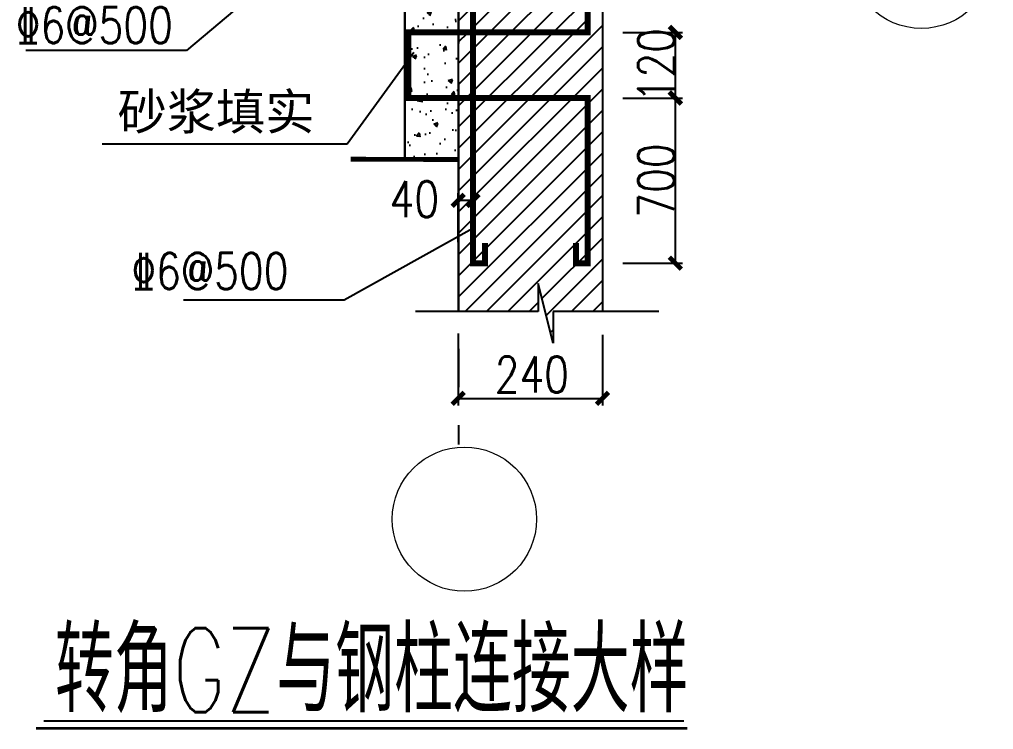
# Model space of a CAD drawing. Extents: x 14475413 to 15955882, y -732572 to -282951.
# Drawn here: x 14823031 to 14836723, y -486917 to -476935 of the extents above; entities that cross this region are included whole.
import ezdxf
from ezdxf.enums import TextEntityAlignment as Align

# ---------------------------------------------------------------- set-up
doc = ezdxf.new("R2010")
doc.units = 0
doc.header["$LTSCALE"] = 1000
doc.header["$MEASUREMENT"] = 0
doc.linetypes.add('CENTER2', pattern=[28.575, 19.05, -3.175, 3.175, -3.175])
doc.layers.add('PUB_TEXT', color=7, linetype='Continuous')
doc.layers.add('尺寸线', color=7, linetype='Continuous', lineweight=13)
doc.styles.add('-宋体', font='', dxfattribs={"width": 0.8})
doc.styles.add('_HZTXT', font='txt.shx', dxfattribs={"width": 0.8, "bigfont": 'hztxt.shx'})
doc.styles.add('Z10', font='romans.shx', dxfattribs={"width": 0.7, "height": 1000, "bigfont": 'hztxt.shx'})
doc.styles.add('Z3', font='txt.shx', dxfattribs={"width": 0.8, "height": 300, "bigfont": 'hztxt.shx'})
doc.styles.get('-宋体').set_extended_font_data('SimSun')
doc.dimstyles.new('ISO-25_WS', dxfattribs={"dimtxt": 3, "dimasz": 100, "dimexe": 60, "dimexo": 0, "dimgap": 10, "dimtad": 1, "dimdec": 0, "dimdsep": 46, "dimtxsty": 'Z3', "dimblk1": 'ARCHTICK', "dimblk2": 'ARCHTICK', "dimsah": 1, "dimcen": 2.5, "dimclrd": 4, "dimclre": 4, "dimclrt": 7, "dimadec": 0, "dimazin": 0, "dimtfac": 1, "dimtdec": 4, "dimtmove": 2, "dimatfit": 3, "dimldrblk": 'ARCHTICK', "dimfxl": 0, "dimtolj": 1, "dimtzin": 0, "dimarcsym": 0})

# ---------------------------------------------------------------- blocks, each defined once
blk = doc.blocks.new('_ArchTick')
at = {"color": 0, "linetype": 'ByBlock', "const_width": 0.4}
blk.add_lwpolyline([(-0.5, -0.5), (0.5, 0.5)], dxfattribs=at)
blk = doc.blocks.new('*D653')
at = {"color": 4, "lineweight": -2}
for p, q in [((-237803.4, 649417.4), (-237803.4, 648817.5)), ((-236603.4, 649407.8), (-236603.4, 648817.5)), ((-237803.4, 648877.5), (-236603.4, 648877.5))]:
    blk.add_line(p, q, dxfattribs=at)
at = {"layer": 'Defpoints', "color": 0}
for p in [(-237803.4, 649417.4), (-236603.4, 649407.8), (-236603.4, 648877.5)]:
    blk.add_point(p, dxfattribs=at)
at = {"color": 4, "lineweight": -2, "xscale": 100, "yscale": 100, "zscale": 100, "rotation": 180}
blk.add_blockref('_ArchTick', (-237803.4, 648877.5), dxfattribs=at)
at = {"color": 4, "lineweight": -2, "xscale": 100, "yscale": 100, "zscale": 100}
blk.add_blockref('_ArchTick', (-236603.4, 648877.5), dxfattribs=at)
at = {"color": 7, "insert": (-237190.5, 649075.5), "char_height": 300, "attachment_point": 5, "style": 'Z3'}
blk.add_mtext('\\A1;240', dxfattribs=at)
blk = doc.blocks.new('*D658')
at = {"color": 4, "lineweight": -2}
for p, q in [((-236433.2, 651376.7), (-235937, 651376.7)), ((-235997, 650001.8), (-235997, 651376.7)), ((-236433.2, 650001.8), (-235937, 650001.8))]:
    blk.add_line(p, q, dxfattribs=at)
at = {"layer": 'Defpoints', "color": 0}
for p in [(-236433.2, 651376.7), (-235997, 651376.7), (-236433.2, 650001.8)]:
    blk.add_point(p, dxfattribs=at)
at = {"color": 4, "lineweight": -2, "xscale": 100, "yscale": 100, "zscale": 100}
for p, rotation in [((-235997, 651376.7), 90), ((-235997, 650001.8), 270)]:
    blk.add_blockref('_ArchTick', p, dxfattribs=dict(at, rotation=rotation))
at = {"color": 7, "insert": (-236157, 650689.2), "char_height": 300, "attachment_point": 5, "rotation": 90, "style": 'Z3'}
blk.add_mtext('\\A1;700', dxfattribs=at)
blk = doc.blocks.new('*D659')
at = {"color": 4, "lineweight": -2}
for p, q in [((-236433.2, 651922.7), (-235937, 651922.7)), ((-235997, 651376.7), (-235997, 651922.7)), ((-236433.2, 651376.7), (-235937, 651376.7))]:
    blk.add_line(p, q, dxfattribs=at)
at = {"layer": 'Defpoints', "color": 0}
for p in [(-236433.2, 651922.7), (-235997, 651922.7), (-236433.2, 651376.7)]:
    blk.add_point(p, dxfattribs=at)
at = {"color": 4, "lineweight": -2, "xscale": 100, "yscale": 100, "zscale": 100}
for p, rotation in [((-235997, 651922.7), 90), ((-235997, 651376.7), 270)]:
    blk.add_blockref('_ArchTick', p, dxfattribs=dict(at, rotation=rotation))
at = {"color": 7, "insert": (-236157, 651649.7), "char_height": 300, "attachment_point": 5, "rotation": 90, "style": 'Z3'}
blk.add_mtext('\\A1;120', dxfattribs=at)
blk = doc.blocks.new('*D662')
at = {"color": 4, "lineweight": -2}
for p, q in [((-237803.4, 650178.4), (-237803.4, 650585.4)), ((-237680.6, 650178.4), (-237680.6, 650585.4)), ((-237803.4, 650525.4), (-237680.6, 650525.4))]:
    blk.add_line(p, q, dxfattribs=at)
at = {"layer": 'Defpoints', "color": 0}
for p in [(-237680.6, 650525.4), (-237803.4, 650178.4), (-237680.6, 650178.4)]:
    blk.add_point(p, dxfattribs=at)
at = {"color": 4, "lineweight": -2, "xscale": 100, "yscale": 100, "zscale": 100, "rotation": 180}
blk.add_blockref('_ArchTick', (-237803.4, 650525.4), dxfattribs=at)
at = {"color": 4, "lineweight": -2, "xscale": 100, "yscale": 100, "zscale": 100}
blk.add_blockref('_ArchTick', (-237680.6, 650525.4), dxfattribs=at)
at = {"color": 7, "insert": (-238168, 650535), "char_height": 300, "attachment_point": 5, "style": 'Z3'}
blk.add_mtext('\\A1;40', dxfattribs=at)
blk = doc.blocks.new('Z333')
at = {"linetype": 'ByBlock'}
h = blk.add_hatch(dxfattribs=at)
h.set_pattern_fill('混凝土', color=256, scale=50, style=0)
h.set_pattern_definition([(50, (-327064.1, 907538.04), (358.6301, -31.37607), [37.5, -412.5]), (355, (-327064.1, 907538.04), (-69.37567, 376.09607), [30, -330]), (100.4514, (-327034.22, 907535.43), (289.2547, 344.71977), [31.8701, -350.57106]), (46.1842, (-327064.1, 907638.04), (533.6205, -82.7595), [56.25, -618.75]), (96.6356, (-327019.64, 907631.15), (467.3314, 487.0589), [47.8051, -525.8565]), (351.1842, (-327064.1, 907638.04), (467.331, 487.0593), [45, -495]), (21, (-327014.1, 907613.04), (298.45353, -201.30945), [37.5, -412.5]), (326, (-327014.1, 907613.04), (121.65767, 362.575), [30, -330]), (71.4514, (-326989.24, 907596.27), (420.1113, 161.26525), [31.8701, -350.57106]), (37.5, (-327064.11, 907538.04), (6.07993, 166.446927), [0, -326, 0, -335, 0, -331.25]), (7.5, (-327064.1, 907538.04), (131.53477, 197.20586), [0, -191, 0, -318.5, 0, -126.25]), (327.5, (-327175.61, 907538.04), (266.91122, -11.277436), [0, -125, 0, -390, 0, -517.5]), (317.5, (-327225.6, 907538.04), (291.59308, 50.0525), [0, -162.5, 0, -259, 0, -367.5])])
h.paths.add_polyline_path([(-238248, 651922.7), (-237803.4, 651922.7), (-237803.4, 652555.5), (-238248, 652555.5)])
h.paths.add_polyline_path([(-238248, 651376.7), (-237803.4, 651376.7), (-237803.4, 651922.7), (-238248, 651922.7)])
h.paths.add_polyline_path([(-238248, 650866.2), (-237803.4, 650864.7), (-237803.4, 651376.7), (-238248, 651376.7)])
at = {"color": 1, "linetype": 'CENTER2', "ltscale": 0.1}
blk.add_line((-237800.7, 654368.9), (-237800.7, 648493.2), dxfattribs=at)
at = {"color": 2}
for p, q in [((-237803.4, 653758.5), (-237803.4, 649600.8)), ((-236603.4, 653758.5), (-236603.4, 649600.8))]:
    blk.add_line(p, q, dxfattribs=at)
for p, q in [((-236726.2, 651922.7), (-236726.2, 653638.5)), ((-238991.6, 652678.9), (-240061.9, 651770.6)), ((-237803.4, 652016.7), (-237261.5, 652558.5)), ((-237720.6, 651922.7), (-237084.8, 652558.5)), ((-237543.8, 651922.7), (-236908, 652558.5)), ((-237367, 651922.7), (-236731.2, 652558.5)), ((-237190.2, 651922.7), (-236603.4, 652509.6)), ((-237013.5, 651922.7), (-236726.2, 652210)), ((-236836.7, 651922.7), (-236726.2, 652033.2)), ((-238218.5, 651922.7), (-236726.2, 651922.7)), ((-237803.4, 650779.2), (-236603.4, 651979.2)), ((-237803.4, 650956), (-236836.7, 651922.7)), ((-237803.4, 651132.8), (-237013.5, 651922.7)), ((-237803.4, 651309.6), (-237190.2, 651922.7)), ((-237803.4, 651486.3), (-237367, 651922.7)), ((-237803.4, 651663.1), (-237543.8, 651922.7)), ((-237803.4, 651839.9), (-237720.6, 651922.7)), ((-240061.9, 651770.6), (-241398.8, 651770.6)), ((-238173.6, 651754.2), (-238726.1, 650994)), ((-237803.4, 650602.5), (-236603.4, 651802.5)), ((-237803.4, 650425.7), (-236603.4, 651625.7)), ((-237803.4, 650248.9), (-236603.4, 651448.9)), ((-237803.4, 650072.1), (-236603.4, 651272.1)), ((-237803.4, 649895.4), (-236603.4, 651095.4)), ((-238726.1, 650994), (-240765.9, 650994)), ((-237964.8, 650867.7), (-238510.9, 650867.7)), ((-238510.9, 650867.7), (-237964.8, 650867.7)), ((-237803.4, 649718.6), (-236603.4, 650918.6)), ((-237744.4, 649600.8), (-236603.4, 650741.8)), ((-237567.6, 649600.8), (-236603.4, 650565)), ((-237390.8, 649600.8), (-236603.4, 650388.2)), ((-237680.6, 650291.8), (-238750.9, 649695.2)), ((-237106.8, 649708), (-236603.4, 650211.5)), ((-237071.3, 649566.8), (-236603.4, 650034.7)), ((-237013.6, 649337.7), (-237138.7, 649834.8)), ((-237138.7, 649834.8), (-237138.7, 649600.8)), ((-236860.5, 649600.8), (-236603.4, 649857.9)), ((-238750.9, 649695.2), (-240087.8, 649695.2)), ((-237214, 649600.8), (-237138.7, 649676.1)), ((-236683.7, 649600.8), (-236603.4, 649681.1)), ((-237138.7, 649600.8), (-238157.7, 649600.8)), ((-236134.5, 649600.8), (-237013.6, 649600.8)), ((-237013.6, 649600.8), (-237013.6, 649337.7)), ((-237035.8, 649425.5), (-237013.6, 649447.7)), ((-241249.2, 646196.1), (-235925, 646196.1))]:
    blk.add_line(p, q)
for points, const_width in [([(-236791.2, 653469.2), (-236791.2, 653638.5), (-236726.2, 653638.5), (-236726.2, 651922.7), (-238218.5, 651922.7), (-238218.5, 651376.7), (-236726.2, 651376.7), (-236726.2, 650001.8), (-236824.2, 650001.8), (-236824.2, 650171.1)], 50), ([(-237592.3, 653469.2), (-237592.3, 653638.5), (-237680.6, 653638.5), (-237680.6, 651922.7), (-237680.6, 651922.7), (-237680.6, 651376.7), (-237680.6, 651376.7), (-237680.6, 650001.8), (-237580, 650001.8), (-237580, 650171.1)], 50), ([(-238248, 652558.5), (-238248, 650867.7)], 20), ([(-238698, 650867.7), (-237803.4, 650864.7)], 40), ([(-238698, 650867.7), (-237803.4, 650864.7)], 20), ([(-241315.5, 646132.9), (-235898.4, 646132.9)], 20)]:
    blk.add_lwpolyline(points, dxfattribs=dict(const_width=const_width))
at = {"layer": 'Defpoints', "color": 0, "linetype": 'ByBlock'}
blk.add_point((-235898.8, 650934.6), dxfattribs=at)
at = {"layer": '尺寸线', "color": 4}
for centre in [(-233950.3, 652555.5), (-237751.6, 647873.2)]:
    blk.add_circle(centre, 600, dxfattribs=at)
at = {"color": 7, "style": '_HZTXT', "width": 0.8}
for p in [(-241483.4, 651832.4), (-240521.9, 649787.3)]:
    blk.add_text('\x846@500', height=300, dxfattribs=at).set_placement(p)
at = {"color": 7, "linetype": 'ByBlock', "insert": (-238522.3, 646613.1), "char_height": 700, "attachment_point": 5, "style": 'Z10'}
blk.add_mtext('转角GZ与钢柱连接大样', dxfattribs=at)
at = {"layer": 'PUB_TEXT', "style": '-宋体'}
blk.add_text('砂浆填实', height=300, dxfattribs=at).set_placement((-239817.9, 651269.5), align=Align.MIDDLE)
for base, p1, p2, text, picture, middle in [((-235997, 651922.7), (-236433.2, 651376.7), (-236433.2, 651922.7), '120', '*D659', (-236157, 651649.7)), ((-235997, 651376.7), (-236433.2, 650001.8), (-236433.2, 651376.7), '700', '*D658', (-236157, 650689.2))]:
    dim = blk.add_linear_dim(base=base, p1=p1, p2=p2, angle=270, text=text, dimstyle='ISO-25_WS')
    dim.commit()
    dim.dimension.update_dxf_attribs({"geometry": picture, "text_midpoint": middle})
dim = blk.add_linear_dim(base=(-237680.6, 650525.4), p1=(-237803.4, 650178.4), p2=(-237680.6, 650178.4), text='40', dimstyle='ISO-25_WS')
dim.commit()
dim.dimension.update_dxf_attribs({"geometry": '*D662', "text_midpoint": (-238168, 650535), "dimtype": 128})
dim = blk.add_linear_dim(base=(-236603.4, 648877.5), p1=(-237803.4, 649417.4), p2=(-236603.4, 649407.8), dimstyle='ISO-25_WS', override={"dimlfac": 0.2})
dim.commit()
dim.dimension.update_dxf_attribs({"geometry": '*D653', "text_midpoint": (-237190.5, 649075.5), "dimtype": 128})

msp = doc.modelspace()

# ---------------------------------------------------------------- block references
at = {"xscale": 1.689999997615814, "yscale": 1.690000001341105, "zscale": 1.69}
msp.add_blockref('Z333', (15231085.4, -1578865.2), dxfattribs=at)

doc.saveas('drawing.dxf')
